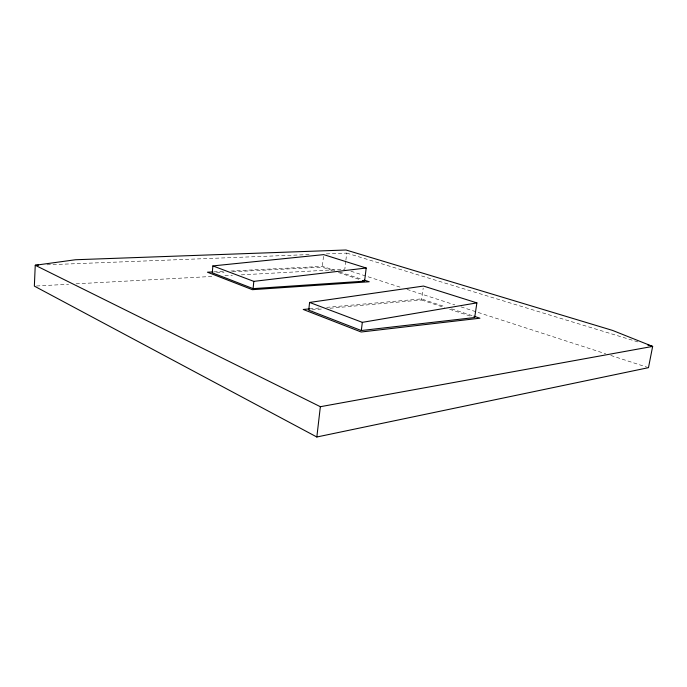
<?xml version="1.0" encoding="UTF-8"?>
<svg xmlns="http://www.w3.org/2000/svg" width="687" height="687" viewBox="0 0 687 687"><rect width="100%" height="100%" fill="white"/><g stroke="black" fill="none" stroke-linecap="round" stroke-linejoin="round"><path stroke-width="0.52" stroke-dasharray="3.44 2.58" d="M332.345 270.506L322.263 267.174L323.68 254.619M345.767 261.172L344.814 269.227L240.974 274.877M345.887 260.158L346.72 253.108L325.312 253.941M330.026 308.248L421.552 299.979L423.201 288.042M311.932 309.889L321.507 309.021M309.614 308.892L319.197 308.034M326.643 307.372L421.354 298.914L444.583 306.565M36.488 285.99L68.606 284.246M76.102 283.834L214.207 276.329M224.915 275.745L232.404 275.341M216.551 272.602L224.031 272.215M232.567 271.777L322.263 267.174M213.837 271.872L223.43 271.391M230.892 271.013L322.547 266.376L334.724 270.386M47.025 264.804L310.326 254.525M346.72 253.108L638.275 342.023M350.928 271.21L401.878 287.724M406.979 289.382L454.871 304.908M460.986 306.883L605.676 353.796M610.777 355.445L647.463 367.339M339.799 272.061L361.113 279.077M451.651 308.892L472.862 315.883M338.39 272.507L360.555 279.824M421.552 299.979L444.609 307.596M449.616 309.253L471.668 316.535"/><path stroke-width="1.03" d="M212.876 265.912L212.283 272.816L253.108 288.626L364.582 281.155L366.205 268.016L323.68 254.619L212.876 265.912L253.804 281.369L366.205 268.016M253.108 288.626L253.804 281.369M309.588 302.435L308.738 310.172L361.31 330.533L474.674 317.531L476.89 302.881L423.475 286.058L309.588 302.435L362.332 322.349L476.89 302.881M316.836 437.001L320.357 406.704L35.252 265.268L34.35 286.11L316.836 437.001L648.476 367.665L652.65 346.411L612.503 330.395L345.999 249.999L75.476 259.746L35.252 265.268L38.463 265.139M361.31 330.533L362.332 322.349M320.357 406.704L652.65 346.411L647.515 344.84M309.614 308.892L303.233 309.459L361.173 332.001L479.93 318.21L473.875 316.209M212.772 271.932L207.44 272.198L252.395 289.682L369.237 281.756L364.162 280.081M362.564 280.494L364.582 281.155"/></g></svg>
